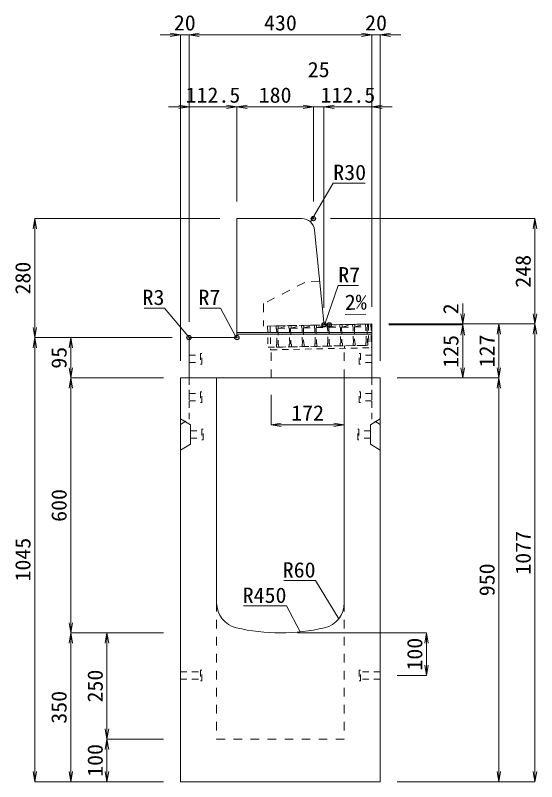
# Model space of a CAD drawing. Units: millimetres at full size; some dimension numbers follow another scale. Extents: x -18734 to 51600, y -18820 to 17820.
# Drawn here: x 6276 to 7503, y 4150 to 5953 of the extents above; entities that cross this region are included whole.
import ezdxf
from ezdxf.enums import TextEntityAlignment as Align

# ---------------------------------------------------------------- set-up
doc = ezdxf.new("R2010")
doc.units = ezdxf.units.MM
doc.header["$LTSCALE"] = 20
doc.header["$PDMODE"] = 32
doc.header["$PDSIZE"] = 10
doc.linetypes.add('USER1', pattern=[2, 1, -1])
doc.linetypes.add('USER2', pattern=[1.35, 0.75, -0.6])
for name, color, linetype, lineweight in [('インサート', 3, 'USER2', 9), ('グレーチング', 7, 'USER2', 5), ('受枠', 3, 'USER2', 9), ('寸法線', 7, 'Continuous', 13), ('引出線', 4, 'Continuous', 13), ('本体', 2, 'Continuous', 13), ('目地', 132, 'Continuous', 5)]:
    doc.layers.add(name, color=color, linetype=linetype, lineweight=lineweight)
doc.layers.add('作業エリア', color=11, linetype='Continuous')
doc.styles.add('ＭＳ 明朝', font='')
doc.styles.get('ＭＳ 明朝').set_extended_font_data('MS Mincho')

# ---------------------------------------------------------------- blocks, each defined once
blk = doc.blocks.new('open_arrow')
at = {"color": 0, "linetype": 'Continuous', "lineweight": -2}
blk.add_lwpolyline([(7.5, 1.25), (0, 0), (7.5, -1.25)], dxfattribs=at)

msp = doc.modelspace()

# ---------------------------------------------------------------- linework, layer by layer
at = {"layer": 'インサート'}
for p, q in [((6715, 5157.5), (6712, 5157.5)), ((6712, 5157.5), (6712, 5132.5)), ((6715, 5132.5), (6715, 5157.5)), ((7085, 5157.5), (7088, 5157.5)), ((7085, 5132.5), (7085, 5157.5)), ((7088, 5157.5), (7088, 5132.5)), ((6685, 5153.5), (6712, 5153.5)), ((6685, 5153.5), (6685, 5136.5)), ((7115, 5153.5), (7088, 5153.5)), ((7115, 5153.5), (7115, 5136.5)), ((6685, 5136.5), (6712, 5136.5)), ((6712, 5132.5), (6715, 5132.5)), ((7088, 5132.5), (7085, 5132.5)), ((7115, 5136.5), (7088, 5136.5)), ((6715, 5067.5), (6712, 5067.5)), ((6712, 5067.5), (6712, 5042.5)), ((6715, 5042.5), (6715, 5067.5)), ((7085, 5067.5), (7088, 5067.5)), ((7085, 5042.5), (7085, 5067.5)), ((7088, 5067.5), (7088, 5042.5)), ((6685, 5063.5), (6712, 5063.5)), ((6685, 5063.5), (6685, 5046.5)), ((7115, 5063.5), (7088, 5063.5)), ((7115, 5063.5), (7115, 5046.5)), ((6685, 5046.5), (6712, 5046.5)), ((6712, 5042.5), (6715, 5042.5)), ((7088, 5042.5), (7085, 5042.5)), ((7115, 5046.5), (7088, 5046.5)), ((6718.2, 4979.5), (6715.2, 4979.5)), ((6715.2, 4979.5), (6715.2, 4954.5)), ((6718.2, 4954.5), (6718.2, 4979.5)), ((7081.8, 4979.5), (7084.8, 4979.5)), ((7081.8, 4954.5), (7081.8, 4979.5)), ((7084.8, 4979.5), (7084.8, 4954.5)), ((6688.2, 4975.5), (6715.2, 4975.5)), ((6688.2, 4975.5), (6688.2, 4958.5)), ((7111.8, 4975.5), (7084.8, 4975.5)), ((7111.8, 4975.5), (7111.8, 4958.5)), ((6688.2, 4958.5), (6715.2, 4958.5)), ((6715.2, 4954.5), (6718.2, 4954.5)), ((7084.8, 4954.5), (7081.8, 4954.5)), ((7111.8, 4958.5), (7084.8, 4958.5)), ((6665, 4408.5), (6712, 4408.5)), ((6665, 4408.5), (6665, 4391.5)), ((6715, 4412.5), (6712, 4412.5)), ((6712, 4412.5), (6712, 4387.5)), ((6715, 4387.5), (6715, 4412.5)), ((7088, 4412.5), (7085, 4412.5)), ((7085, 4412.5), (7085, 4387.5)), ((7088, 4387.5), (7088, 4412.5)), ((7135, 4408.5), (7088, 4408.5)), ((7135, 4391.5), (7135, 4408.5)), ((6665, 4391.5), (6712, 4391.5)), ((6712, 4387.5), (6715, 4387.5)), ((7085, 4387.5), (7088, 4387.5)), ((7135, 4391.5), (7088, 4391.5))]:
    msp.add_line(p, q, dxfattribs=at)
at = {"layer": 'グレーチング'}
for p, q in [((6889.92, 5222.5), (7104.88, 5226.8)), ((6895.04, 5216.6), (6919.92, 5223.1)), ((6895.04, 5216.6), (6920.04, 5217.1)), ((6925.04, 5217.2), (6949.91, 5223.7)), ((6925.04, 5217.2), (6950.03, 5217.7)), ((6955.03, 5217.8), (6979.91, 5224.3)), ((6955.03, 5217.8), (6980.03, 5218.3)), ((6985.03, 5218.4), (7009.9, 5224.9)), ((6985.03, 5218.4), (7010.02, 5218.9)), ((7015.02, 5219), (7039.89, 5225.5)), ((7015.02, 5219), (7040.01, 5219.5)), ((7045.01, 5219.6), (7069.89, 5226.1)), ((7045.01, 5219.6), (7070.01, 5220.1)), ((7075.01, 5220.2), (7099.88, 5226.7)), ((7075.01, 5220.2), (7100, 5220.7)), ((6890.92, 5172.51), (7105.88, 5176.81))]:
    msp.add_line(p, q, dxfattribs=at)
for points in [[(6889.92, 5222.5), (6894.92, 5222.6), (6895.04, 5216.6), (6894.06, 5215.58), (6894.78, 5179.59), (6895.8, 5178.61), (6895.92, 5172.61), (6890.92, 5172.51), (6890.8, 5178.51), (6891.78, 5179.53), (6891.06, 5215.52), (6890.04, 5216.5)], [(6919.92, 5223.1), (6924.92, 5223.2), (6925.04, 5217.2), (6924.06, 5216.18), (6924.78, 5180.19), (6925.8, 5179.21), (6925.92, 5173.21), (6920.92, 5173.11), (6920.8, 5179.11), (6921.78, 5180.13), (6921.06, 5216.12), (6920.04, 5217.1)], [(6949.91, 5223.7), (6954.91, 5223.8), (6955.03, 5217.8), (6954.05, 5216.78), (6954.77, 5180.79), (6955.79, 5179.81), (6955.91, 5173.81), (6950.91, 5173.71), (6950.79, 5179.71), (6951.77, 5180.73), (6951.05, 5216.72), (6950.03, 5217.7)], [(6979.91, 5224.3), (6984.91, 5224.4), (6985.03, 5218.4), (6984.05, 5217.38), (6984.77, 5181.39), (6985.79, 5180.41), (6985.91, 5174.41), (6980.91, 5174.31), (6980.79, 5180.31), (6981.77, 5181.33), (6981.05, 5217.32), (6980.03, 5218.3)], [(7009.9, 5224.9), (7014.9, 5225), (7015.02, 5219), (7014.04, 5217.98), (7014.76, 5181.99), (7015.78, 5181.01), (7015.9, 5175.01), (7010.9, 5174.91), (7010.78, 5180.91), (7011.76, 5181.93), (7011.04, 5217.92), (7010.02, 5218.9)], [(7039.89, 5225.5), (7044.89, 5225.6), (7045.01, 5219.6), (7044.03, 5218.58), (7044.75, 5182.59), (7045.77, 5181.61), (7045.89, 5175.61), (7040.89, 5175.51), (7040.77, 5181.51), (7041.75, 5182.53), (7041.03, 5218.52), (7040.01, 5219.5)], [(7069.89, 5226.1), (7074.89, 5226.2), (7075.01, 5220.2), (7074.03, 5219.18), (7074.75, 5183.19), (7075.77, 5182.21), (7075.89, 5176.21), (7070.89, 5176.11), (7070.77, 5182.11), (7071.75, 5183.13), (7071.03, 5219.12), (7070.01, 5220.1)], [(7099.88, 5226.7), (7104.88, 5226.8), (7105, 5220.8), (7104.02, 5219.78), (7104.74, 5183.79), (7105.76, 5182.81), (7105.88, 5176.81), (7100.88, 5176.71), (7100.76, 5182.71), (7101.74, 5183.73), (7101.02, 5219.72), (7100, 5220.7)]]:
    msp.add_lwpolyline(points, close=True, dxfattribs=at)
at = {"layer": '作業エリア'}
for p in [(6977.5, 5475), (7002.5, 5225), (7015, 5225), (6685, 5195), (6797.5, 5195)]:
    msp.add_point(p, dxfattribs=at)
at = {"layer": '受枠'}
for p, q in [((6869.93, 5222.1), (7112.88, 5226.96)), ((6869.93, 5222.1), (6870.93, 5172.11)), ((6875.93, 5222.22), (6877.05, 5166.23)), ((7106.88, 5226.84), (7107.88, 5176.85)), ((7112.88, 5226.96), (7114, 5170.97)), ((6870.93, 5172.11), (7107.88, 5176.85)), ((7050.89, 5175.71), (7051.01, 5169.71)), ((6877.05, 5166.23), (7114, 5170.97))]:
    msp.add_line(p, q, dxfattribs=at)
at = {"layer": '寸法線'}
for p, q in [((6733, 5907.69), (6617, 5907.69)), ((6665, 5140), (6665, 5907.69)), ((6685, 5907.69), (7115, 5907.69)), ((6685, 5232), (6685, 5907.69)), ((6685, 5232), (6685, 5907.69)), ((7067, 5907.69), (7183, 5907.69)), ((7115, 5267), (7115, 5907.69)), ((7115, 5267), (7115, 5907.69)), ((7135, 5140), (7135, 5907.69)), ((6637, 5737.69), (6797.5, 5737.69)), ((6685, 5232), (6685, 5737.69)), ((6797.5, 5737.69), (6977.5, 5737.69)), ((6797.5, 5515), (6797.5, 5737.69)), ((6797.5, 5515), (6797.5, 5737.69)), ((6929.5, 5737.69), (7050.5, 5737.69)), ((6977.5, 5515), (6977.5, 5737.69)), ((6977.5, 5515), (6977.5, 5737.69)), ((7002.5, 5265), (7002.5, 5737.69)), ((7002.5, 5737.69), (7163, 5737.69)), ((7002.5, 5265), (7002.5, 5737.69)), ((7115, 5267), (7115, 5737.69)), ((6322.06, 5195), (6322.06, 5475)), ((6757.5, 5475), (6322.06, 5475)), ((7017.5, 5475), (7498.78, 5475)), ((7498.78, 5227), (7498.78, 5475)), ((7328.78, 5177), (7328.78, 5275)), ((7155, 5227), (7498.78, 5227)), ((7155, 5227), (7413.78, 5227)), ((7155, 5227), (7328.78, 5227)), ((7155, 5227), (7498.78, 5227)), ((7155, 5225), (7328.78, 5225)), ((7155, 5225), (7328.78, 5225)), ((7328.78, 5100), (7328.78, 5225)), ((7413.78, 5100), (7413.78, 5227)), ((7498.78, 5227), (7498.78, 4150)), ((6322.06, 4150), (6322.06, 5195)), ((6645, 5195), (6322.06, 5195)), ((6645, 5195), (6322.06, 5195)), ((6407.06, 5100), (6407.06, 5195)), ((6645, 5195), (6407.06, 5195)), ((6407.06, 5100), (6407.06, 4500)), ((6625, 5100), (6407.06, 5100)), ((6625, 5100), (6407.06, 5100)), ((7175, 5100), (7413.78, 5100)), ((7175, 5100), (7413.78, 5100)), ((7175, 5100), (7328.78, 5100)), ((7413.78, 5100), (7413.78, 4150)), ((6878, 5060), (6878, 4989.77)), ((6878, 4989.77), (7050, 4989.77)), ((6625, 4500), (6407.06, 4500)), ((6407.06, 4150), (6407.06, 4500)), ((6625, 4500), (6407.06, 4500)), ((6492.06, 4500), (6492.06, 4250)), ((6625, 4500), (6492.06, 4500)), ((6940, 4500), (7243.78, 4500)), ((7243.78, 4500), (7243.78, 4400)), ((7175, 4400), (7243.78, 4400)), ((6625, 4250), (6492.06, 4250)), ((6492.06, 4250), (6492.06, 4150)), ((6625, 4250), (6492.06, 4250)), ((6625, 4150), (6322.06, 4150)), ((6625, 4150), (6407.06, 4150)), ((6625, 4150), (6492.06, 4150)), ((7175, 4150), (7413.78, 4150)), ((7175, 4150), (7498.78, 4150))]:
    msp.add_line(p, q, dxfattribs=at)
at = {"layer": '引出線'}
for points in [[(6970.48, 5467.24), (7024.33, 5558.64), (7099, 5558.64)], [(7004.14, 5226.81), (7036.08, 5317.58), (7084.01, 5317.58)], [(6685.88, 5194.12), (6627.15, 5264.49), (6579.43, 5264.49)], [(6795.45, 5197.05), (6758.75, 5264.49), (6710.82, 5264.49)], [(7052.12, 5249.12), (7100.83, 5250.1), (7052.08, 5249.12)], [(7037.07, 4533.32), (6982.66, 4623.21), (6907.98, 4623.21)], [(6946.44, 4502.4), (6914.22, 4563.55), (6813.21, 4563.55)]]:
    msp.add_lwpolyline(points, dxfattribs=at)
at = {"layer": '本体'}
for p, q in [((6797.5, 5475), (6797.5, 5202)), ((6797.5, 5475), (6950.35, 5475)), ((6980.2, 5447.99), (7001.87, 5231.3)), ((7015, 5225), (7008.83, 5225)), ((7115, 5227), (7015, 5225)), ((7115, 5227), (7115, 5100)), ((6790.5, 5195), (6688, 5195)), ((6685, 5192), (6685, 5100)), ((6665, 5100), (6665, 4150)), ((6665, 5100), (6750, 5100)), ((6685, 5100), (7115, 5100)), ((6750, 5100), (6750, 4570.53)), ((7050, 5100), (7135, 5100)), ((7050, 5100), (7050, 4570.53)), ((7135, 5100), (7135, 4150)), ((6665, 4150), (7135, 4150))]:
    msp.add_line(p, q, dxfattribs=at)
at = {"layer": '本体', "linetype": 'USER1'}
for p, q in [((6957.5, 5325), (6860.5, 5275)), ((6992.2, 5328), (6957.5, 5325)), ((6860.5, 5275), (6860.5, 5221.91)), ((7015, 5225), (6860.5, 5221.91)), ((7050, 5100), (7050, 5175.69)), ((6878, 5100), (6878, 5172.25))]:
    msp.add_line(p, q, dxfattribs=at)
at = {"layer": '本体', "linetype": 'USER2', "lineweight": 9}
for p, q in [((6685, 5003), (6685, 5100)), ((7115, 5003), (7115, 5100)), ((6665, 4990.5), (6685, 5003)), ((7135, 4990.5), (7115, 5003))]:
    msp.add_line(p, q, dxfattribs=at)
at = {"layer": '本体', "lineweight": 9}
for p, q in [((6665, 5004), (6688.2, 4989.5)), ((7134.58, 5003.74), (7111.8, 4989.5)), ((6688.2, 4989.5), (6688.2, 4944.5)), ((7111.8, 4989.5), (7111.8, 4944.5)), ((6688.2, 4944.5), (6665, 4930)), ((7111.8, 4944.5), (7135, 4930))]:
    msp.add_line(p, q, dxfattribs=at)
at = {"layer": '本体', "linetype": 'USER1', "lineweight": 15}
for p, q in [((6750, 4570.53), (6750, 4250)), ((7050, 4570.53), (7050, 4250)), ((6750, 4250), (7050, 4250))]:
    msp.add_line(p, q, dxfattribs=at)
at = {"layer": '本体'}
for centre, radius, start, end in [((6950.35, 5445), 30, 5.71059, 90), ((7008.83, 5232), 7, 185.71059, 270), ((6688, 5192), 3, 90, 180), ((6790.5, 5202), 7, 270, 0), ((6810, 4570.53), 60, 180, 256.65764), ((6990, 4570.53), 60, 283.34236, 0), ((6900, 4950), 450, 256.65764, 283.34236)]:
    msp.add_arc(centre, radius, start, end, dxfattribs=at)
at = {"layer": '目地'}
for p, q in [((7115, 5207), (6797.5, 5207)), ((7115, 5203), (6797.5, 5203))]:
    msp.add_line(p, q, dxfattribs=at)

# ---------------------------------------------------------------- block references
at = {"layer": '寸法線', "xscale": 3.2, "yscale": 3.2}
for p, rotation in [((6665, 5907.69), 180), ((7115, 5907.69), 180), ((7115, 5907.69), 180), ((6685, 5737.69), 180), ((6797.5, 5737.69), 180), ((6977.5, 5737.69), 180), ((6977.5, 5737.69), 180), ((6322.06, 5475), 270), ((7498.78, 5475), 270), ((7328.78, 5227), 90), ((7498.78, 5227), 90), ((6322.06, 5195), 90), ((7328.78, 5225), 270), ((7328.78, 5225), 270), ((7413.78, 5227), 270), ((7498.78, 5227), 270), ((6322.06, 5195), 270), ((6407.06, 5195), 270), ((6407.06, 5100), 90), ((7328.78, 5100), 90), ((7413.78, 5100), 90), ((6407.06, 5100), 270), ((7413.78, 5100), 270), ((7050, 4989.77), 180), ((6407.06, 4500), 90), ((6407.06, 4500), 270), ((6492.06, 4500), 270), ((7243.78, 4500), 270), ((7243.78, 4400), 90), ((6492.06, 4250), 90), ((6492.06, 4250), 270), ((6322.06, 4150), 90), ((6407.06, 4150), 90), ((6492.06, 4150), 90), ((7413.78, 4150), 90), ((7498.78, 4150), 90)]:
    msp.add_blockref('open_arrow', p, dxfattribs=dict(at, rotation=rotation))
for p in [(6685, 5907.69), (6685, 5907.69), (7135, 5907.69), (6797.5, 5737.69), (7002.5, 5737.69), (7002.5, 5737.69), (7115, 5737.69), (6878, 4989.77)]:
    msp.add_blockref('open_arrow', p, dxfattribs=at)
at = {"layer": '引出線', "xscale": 0.0533, "yscale": 0.0533}
for p, rotation in [((6970.48, 5467.24), 59.5), ((7052.12, 5249.12), 1.1), ((7004.14, 5226.81), 70.6), ((6685.88, 5194.12), 129.8), ((6795.45, 5197.05), 118.6), ((7037.07, 4533.32), 121.2), ((6946.44, 4502.4), 117.8)]:
    msp.add_blockref('open_arrow', p, dxfattribs=dict(at, rotation=rotation))

# ---------------------------------------------------------------- texts
at = {"layer": '寸法線', "style": 'ＭＳ 明朝', "width": 1.05}
for s, p in [('20', (6675, 5935.69)), ('430', (6900, 5935.69)), ('20', (7125, 5935.69)), ('25', (6990, 5825.69)), ('112.5', (6741.25, 5765.69)), ('180', (6887.5, 5765.69)), ('112.5', (7058.75, 5765.69)), ('172', (6964, 5017.77))]:
    msp.add_text(s, height=36.03, dxfattribs=at).set_placement(p, align=Align.MIDDLE_CENTER)
for s, p in [('248', (7470.78, 5351)), ('280', (6294.06, 5335)), ('2', (7300.78, 5262.59)), ('125', (7300.78, 5162.5)), ('127', (7385.78, 5163.5)), ('95', (6379.06, 5147.5)), ('600', (6379.06, 4800)), ('1077', (7470.78, 4688.5)), ('1045', (6294.06, 4672.5)), ('950', (7385.78, 4625)), ('100', (7215.78, 4450)), ('250', (6464.06, 4375)), ('350', (6379.06, 4325)), ('100', (6464.06, 4200))]:
    msp.add_text(s, height=36.03, rotation=90, dxfattribs=at).set_placement(p, align=Align.MIDDLE_CENTER)
at = {"layer": '引出線', "style": 'ＭＳ 明朝', "width": 1.05}
for s, p in [('R30', (7024.33, 5601.84)), ('R7', (7036.08, 5360.78))]:
    msp.add_text(s, height=36.03, dxfattribs=at).set_placement(p, align=Align.TOP_LEFT)
for s, p in [('R3', (6627.15, 5307.69)), ('R7', (6758.75, 5307.69)), ('R60', (6982.66, 4666.41)), ('R450', (6914.22, 4606.75))]:
    msp.add_text(s, height=36.03, dxfattribs=at).set_placement(p, align=Align.TOP_RIGHT)
msp.add_text('2%', height=36.03, rotation=1.146, dxfattribs=at).set_placement((7051.15, 5296.02), align=Align.TOP_LEFT)

doc.saveas('drawing.dxf')
